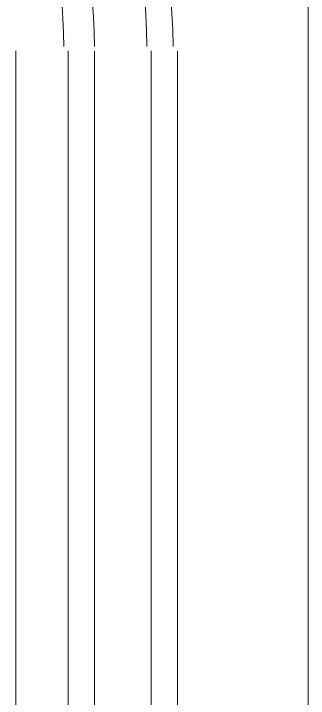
# Model space of a CAD drawing. Header units: inches. Extents: x 3324238 to 135265466, y -1036581 to 20094598.
# Drawn here: x 3353780.16 to 3353785.6, y -519281.09 to -519268.47 of the extents above; entities that cross this region are included whole.
import ezdxf

# ---------------------------------------------------------------- set-up
doc = ezdxf.new("R2010")
doc.units = ezdxf.units.IN
doc.header["$MEASUREMENT"] = 0
doc.layers.add('PDF_Geometry', color=7, linetype='Continuous')

msp = doc.modelspace()

# ---------------------------------------------------------------- linework, layer by layer
at = {"layer": 'PDF_Geometry', "color": 152, "lineweight": 13, "true_color": 0x006edd}
msp.add_lwpolyline([(3353785.6, -519257.231), (3353785.6, -519290.587)], dxfattribs=at)
at = {"layer": 'PDF_Geometry', "color": 32, "lineweight": 13, "true_color": 0xdd6e00}
for points in [[(3353780.202, -519332.082), (3353780.202, -519269.155)], [(3353781.169, -519332.082), (3353781.169, -519269.155)], [(3353781.652, -519332.082), (3353781.652, -519269.155)], [(3353782.7, -519332.082), (3353782.7, -519269.155)], [(3353783.183, -519332.082), (3353783.183, -519269.155)]]:
    msp.add_lwpolyline(points, dxfattribs=at)
for centre, radius, start, end in [((3353771.178, -519269.148), 11.925, 0.35, 179.65), ((3353771.178, -519269.154), 11.441, 0.3963, 179.6037), ((3353771.178, -519269.156), 10.475, 0.4424, 179.5576), ((3353771.178, -519269.156), 9.911, 0.4677, 179.5323)]:
    msp.add_arc(centre, radius, start, end, dxfattribs=at)

doc.saveas('drawing.dxf')
